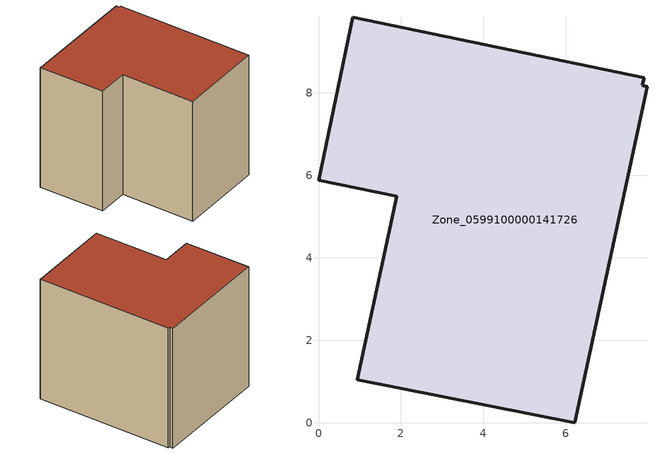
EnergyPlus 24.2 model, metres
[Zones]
Zone_0599100000141726
 floor ground (C_G): 7.85,8.18 7.97,8.15 6.22,0 0.94,1.05 1.9,5.49 0,5.88 0.83,9.84 7.89,8.36 z0
 wall outside (C_F): 7.97,8.15 7.85,8.18 7.89,8.36 0.83,9.84 0,5.88 1.9,5.49 0.94,1.05 6.22,0 7.97,8.15 z0:7.69
 roof outside (C_R): 7.85,8.18 7.89,8.36 0.83,9.84 0,5.88 1.9,5.49 0.94,1.05 6.22,0 7.97,8.15 z7.69
[BUILDING]
Pand.0599100000141726: North Axis=0; Terrain=City; Loads Convergence Tolerance Value=0.04; Temperature Convergence Tolerance Value=0.4; Solar Distribution=FullExterior; Maximum Number of Warmup Days=25; Minimum Number of Warmup Days=1
[Site:Location]
Rotterdam.The.Hague.AP_ZH_NLD Design_Conditions: Latitude=51.96; Longitude=4.45; Time Zone=1; Elevation=-4.5
[SITE:GROUNDTEMPERATURE:BUILDINGSURFACE]
18, 18, 18, 18, 18, 18, 18, 18, 18, 18, 18, 18
[MATERIAL] Thermal Absorptance=0.9; Solar Absorptance=0.7; Visible Absorptance=0.7
Name | Roughness | Thickness | Conductivity | Density | Specific Heat
G.TC.1975-1991 | MediumSmooth | 0.15 | 0.288461 | 540 | 1210
F.TC.1975-1991 | Rough | 0.3 | 0.230769 | 1920 | 840
R.TC.1975-1991 | MediumRough | 0.2 | 0.153846 | 1500 | 1000
[CONSTRUCTION]
C_G: G.TC.1975-1991
C_F: F.TC.1975-1991
C_R: R.TC.1975-1991
[ZONE]
Zone_0599100000141726: Type=1; Multiplier=1; Ceiling Height=Autocalculate; Volume=Autocalculate; Floor Area=autocalculate; Part of Total Floor Area=Yes
[ZONEINFILTRATION:DESIGNFLOWRATE]
Infil_Zone_0599100000141726: Zone or ZoneList or Space or SpaceList=Zone_0599100000141726; Schedule=AlwaysOn; Design Flow Rate Calculation Method=Flow/Area; Flow Rate per Floor Area=0.003; Constant Term Coefficient=1; Temperature Term Coefficient=0; Velocity Term Coefficient=0; Velocity Squared Term Coefficient=0
[HVACTEMPLATE:ZONE:IDEALLOADSAIRSYSTEM]
Zone_0599100000141726: Maximum Heating Supply Air Temperature=50; Minimum Cooling Supply Air Temperature=13; Maximum Heating Supply Air Humidity Ratio=0.0156; Minimum Cooling Supply Air Humidity Ratio=0.0077; Heating Limit=NoLimit; Cooling Limit=NoLimit; Dehumidification Control Type=ConstantSensibleHeatRatio; Cooling Sensible Heat Ratio=0.7; Dehumidification Setpoint=60; Humidification Control Type=None; Humidification Setpoint=30; Outdoor Air Method=None; Outdoor Air Flow Rate per Person=0.00944; Outdoor Air Flow Rate per Zone Floor Area=0; Outdoor Air Flow Rate per Zone=0; Demand Controlled Ventilation Type=None; Outdoor Air Economizer Type=NoEconomizer; Heat Recovery Type=None; Sensible Heat Recovery Effectiveness=0.7; Latent Heat Recovery Effectiveness=0.65
[ZONECONTROL:THERMOSTAT]
ThermostatControl_Zone_0599100000141726: Zone or ZoneList=Zone_0599100000141726; Control Type Schedule=DualSetpointControlType; Control 1=Thermostat_Zone_0599100000141726; Temperature Difference Between Cutout And Setpoint=0
[THERMOSTATSETPOINT:DUALSETPOINT]
Thermostat_Zone_0599100000141726: Heating Setpoint Temperature Schedule=HeatingSetpoint_Zone_0599100000141726; Cooling Setpoint Temperature Schedule=CoolingSetpoint_Zone_0599100000141726
[SCHEDULE:COMPACT]
HeatingSetpoint_Zone_0599100000141726: Through: 12/31, For: AllDays, Until: 24:00, 21
CoolingSetpoint_Zone_0599100000141726: Through: 12/31, For: AllDays, Until: 24:00, 24
DualSetpointControlType: Through: 12/31, For: AllDays, Until: 24:00, 4
AlwaysOn: Through: 12/31, For: AllDays, Until: 24:00, 1
